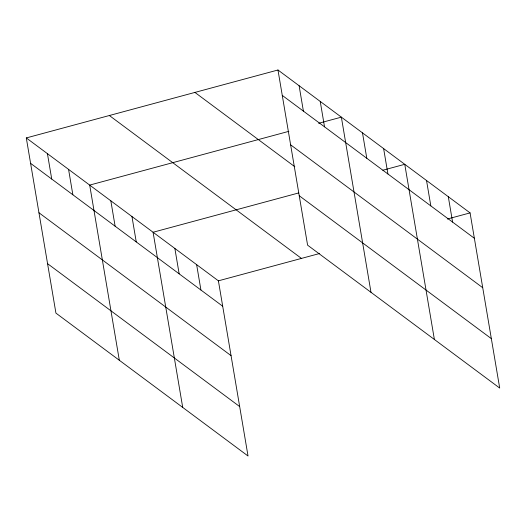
<?xml version="1.0" encoding="UTF-8"?>
<svg xmlns="http://www.w3.org/2000/svg" width="526" height="526" viewBox="0 0 526 526"><rect width="100%" height="100%" fill="white"/><g stroke="black" fill="none" stroke-linecap="round" stroke-linejoin="round"><path stroke-width="0.79" d="M26.3 137.937L218.402 280.831L248.029 456.003L55.927 313.108L26.3 137.937L277.971 69.997L470.073 212.892L499.7 388.063L307.598 245.169L277.971 69.997M288.866 131.329L89.696 185.093L119.323 360.257M318.644 123.288L341.361 117.153L370.994 292.325M298.729 192.93L153.086 232.249L182.713 407.413M382.823 170.233L404.757 164.309L434.384 339.48M218.402 280.831L319.676 253.493M447.35 219.026L470.073 212.892M282.265 95.397L474.367 238.291M290.622 144.821L482.73 287.715M194.916 92.418L294.81 166.722M299.235 195.744L491.343 338.639M109.349 115.516L301.451 258.411M30.593 163.33L222.695 306.224M38.957 212.76L231.059 355.648M47.57 263.677L239.672 406.572M448.303 196.698L452.597 222.097M426.527 180.503L430.827 205.903M383.625 148.595L387.918 173.988M362.493 132.874L366.793 158.267M320.235 101.439L324.529 126.832M299.103 85.718L303.397 111.111M196.632 264.637L200.925 290.03M174.862 248.443L179.156 273.836M131.954 216.528L136.254 241.921M110.828 200.814L115.122 226.206M68.564 169.372L72.858 194.771M47.432 153.658L51.726 179.05"/></g></svg>
